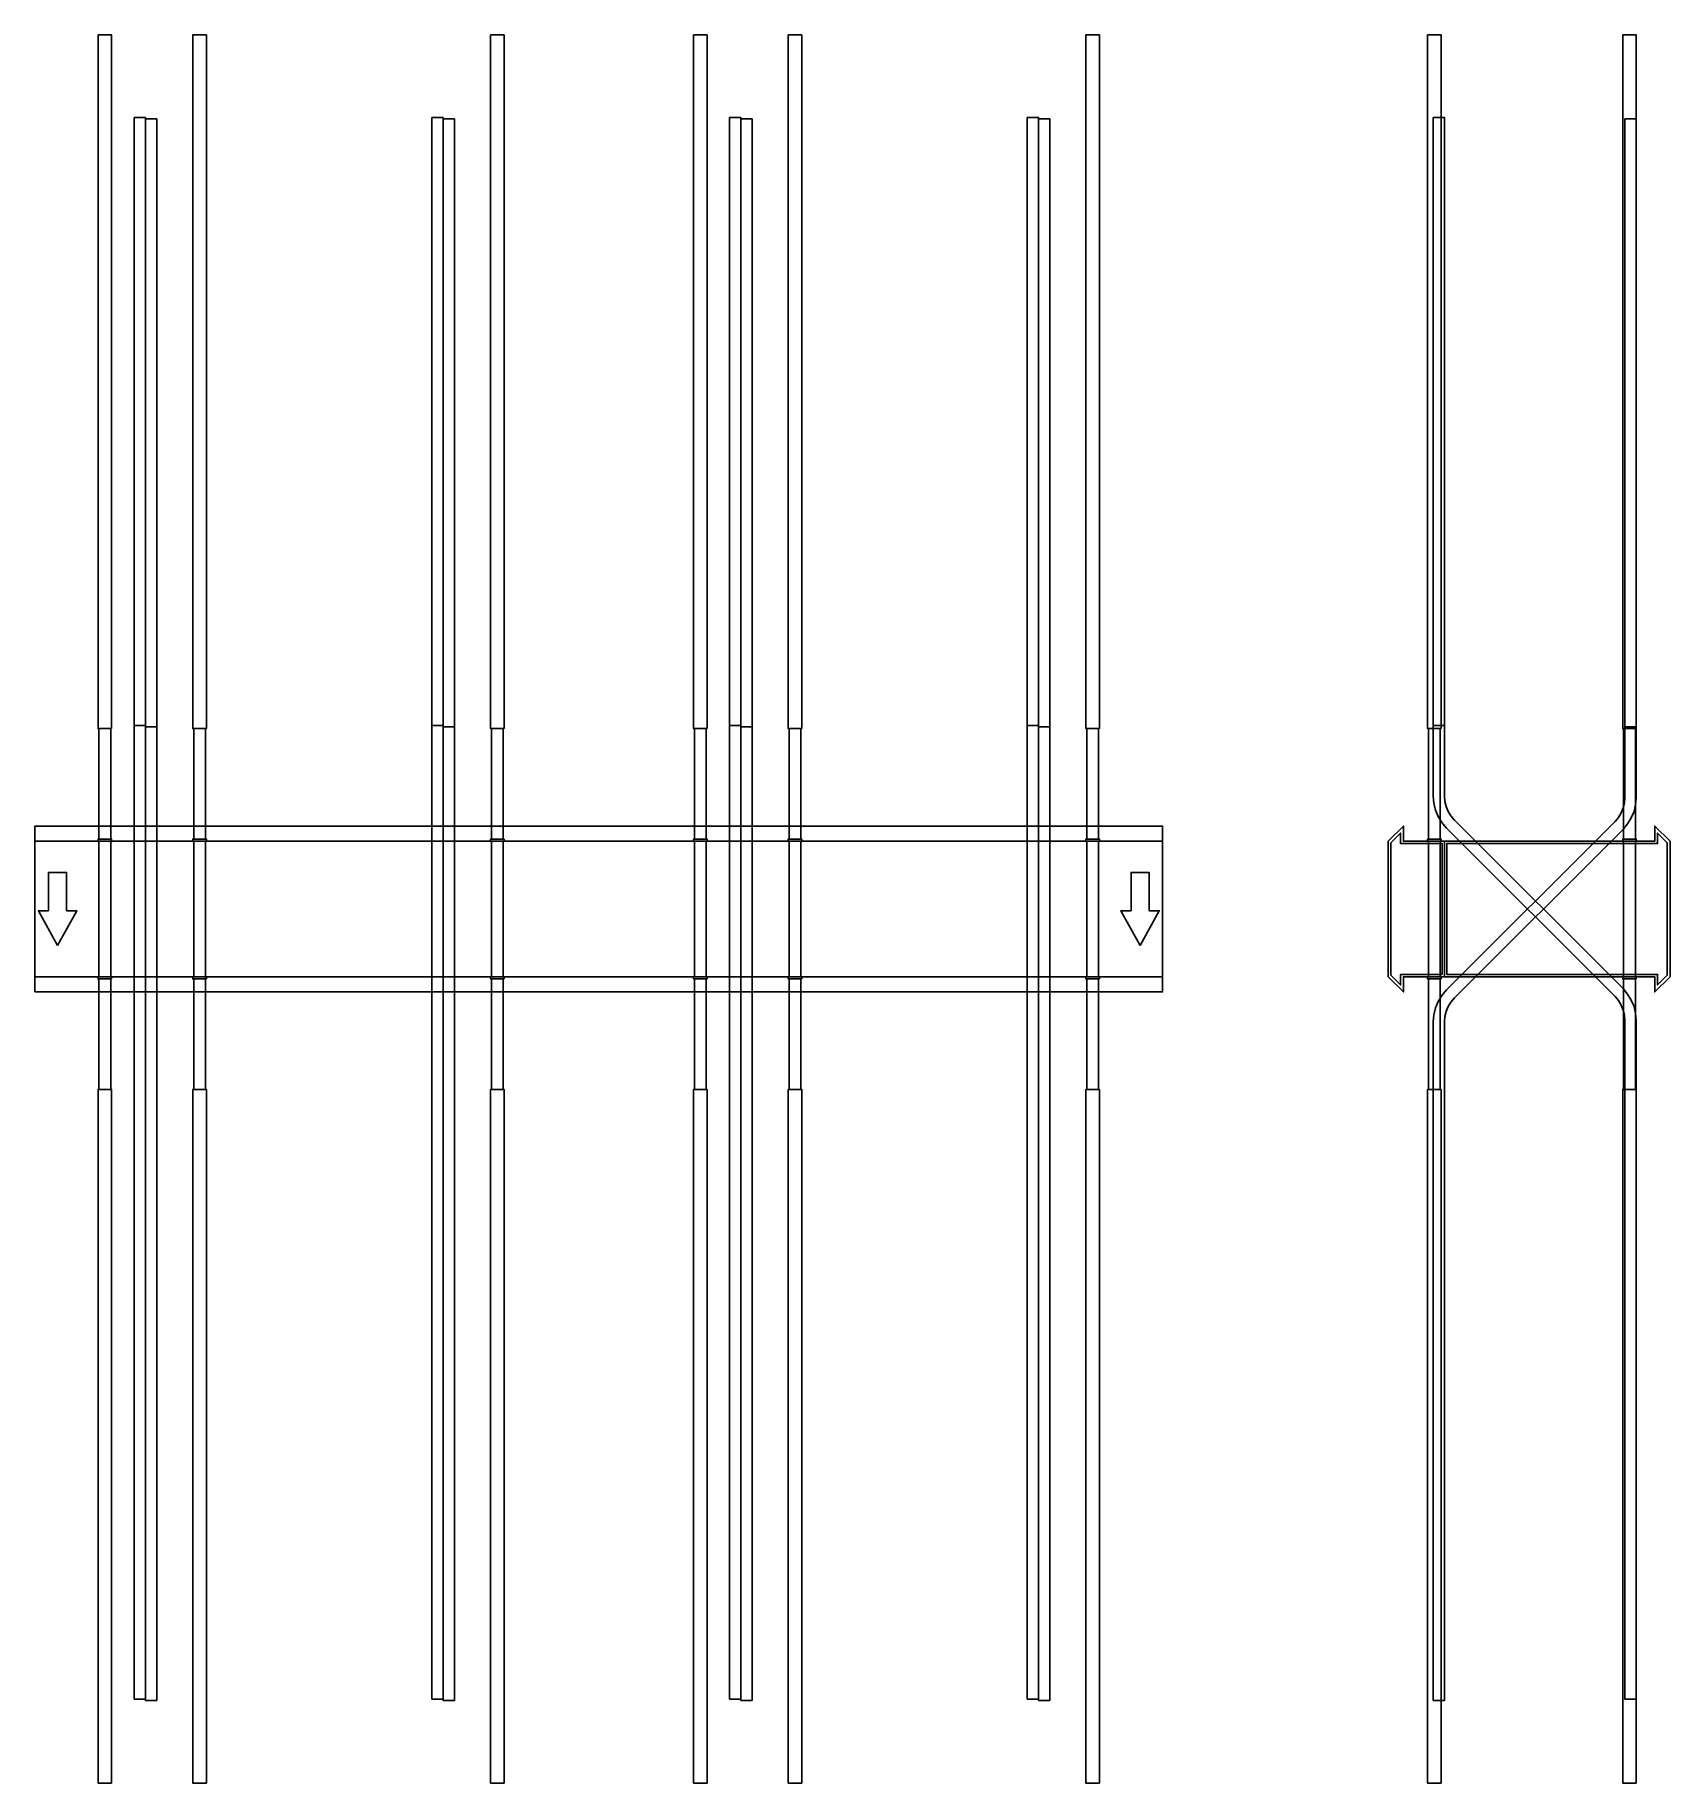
# Model space of a CAD drawing. Extents: x 0 to 1450, y -775 to 775.
import ezdxf

# ---------------------------------------------------------------- set-up
doc = ezdxf.new("R2010")
doc.units = 0
doc.layers.add('Halfen', color=7, linetype='CONTINUOUS')

msp = doc.modelspace()

# ---------------------------------------------------------------- linework, layer by layer
at = {"layer": 'Halfen', "color": 7}
for points in [[(68, 160), (68, 775), (56, 775), (56, 160)], [(152, 160), (152, 775), (140, 775), (140, 160)], [(416, 160), (416, 775), (404, 775), (404, 160)], [(596, 160), (596, 775), (584, 775), (584, 160)], [(680, 160), (680, 775), (668, 775), (668, 160)], [(944, 160), (944, 775), (932, 775), (932, 160)], [(1247, 160), (1247, 775), (1235, 775), (1235, 160)], [(1420, 160), (1420, 775), (1408, 775), (1408, 160)], [(98, 162.71), (98, 701.71), (88, 701.71), (88, 162.71)], [(108, 161.497), (108, 700.497), (98, 700.497), (98, 161.497)], [(362, 162.71), (362, 701.71), (352, 701.71), (352, 162.71)], [(372, 161.497), (372, 700.497), (362, 700.497), (362, 161.497)], [(626, 162.71), (626, 701.71), (616, 701.71), (616, 162.71)], [(636, 161.497), (636, 700.497), (626, 700.497), (626, 161.497)], [(890, 162.71), (890, 701.71), (880, 701.71), (880, 162.71)], [(900, 161.497), (900, 700.497), (890, 700.497), (890, 161.497)], [(1250, 162.71), (1250, 701.71), (1240, 701.71), (1240, 162.71)], [(1410, 161.497), (1410, 700.497), (1420, 700.497), (1420, 161.497)], [(67.25, 62), (67.25, 160), (56.75, 160), (56.75, 62)], [(98, -700.497), (98, 162.71), (88, 162.71), (88, -700.497)], [(108, -701.71), (108, 161.497), (98, 161.497), (98, -701.71)], [(151.25, 62), (151.25, 160), (140.75, 160), (140.75, 62)], [(362, -700.497), (362, 162.71), (352, 162.71), (352, -700.497)], [(372, -701.71), (372, 161.497), (362, 161.497), (362, -701.71)], [(415.25, 62), (415.25, 160), (404.75, 160), (404.75, 62)], [(595.25, 62), (595.25, 160), (584.75, 160), (584.75, 62)], [(626, -700.497), (626, 162.71), (616, 162.71), (616, -700.497)], [(636, -701.71), (636, 161.497), (626, 161.497), (626, -701.71)], [(679.25, 62), (679.25, 160), (668.75, 160), (668.75, 62)], [(890, -700.497), (890, 162.71), (880, 162.71), (880, -700.497)], [(900, -701.71), (900, 161.497), (890, 161.497), (890, -701.71)], [(943.25, 62), (943.25, 160), (932.75, 160), (932.75, 62)], [(1246.25, 62), (1246.25, 160), (1235.75, 160), (1235.75, 62)], [(1420, -700.497), (1420, -98.891), (1419.508, -92.633), (1418.042, -86.53), (1415.64, -80.731), (1412.361, -75.379), (1408.284, -70.607), (1258.787, 78.891), (1255.729, 82.471), (1253.27, 86.484), (1251.468, 90.834), (1250.369, 95.411), (1250, 100.104), (1250, 162.71), (1240, 162.71), (1240, 100.104), (1240.492, 93.847), (1241.958, 87.743), (1244.36, 81.944), (1247.639, 76.593), (1251.716, 71.82), (1401.213, -77.678), (1404.271, -81.257), (1406.73, -85.271), (1408.532, -89.62), (1409.631, -94.198), (1410, -98.891), (1410, -700.497)], [(1240, -701.71), (1240, -100.104), (1240.492, -93.847), (1241.958, -87.743), (1244.36, -81.944), (1247.639, -76.593), (1251.716, -71.82), (1401.213, 77.678), (1404.271, 81.257), (1406.73, 85.271), (1408.532, 89.62), (1409.631, 94.198), (1410, 98.891), (1410, 161.497), (1420, 161.497), (1420, 98.891), (1419.508, 92.634), (1418.042, 86.53), (1415.64, 80.731), (1412.361, 75.38), (1408.284, 70.607), (1258.787, -78.891), (1255.729, -82.47), (1253.27, -86.484), (1251.468, -90.833), (1250.369, -95.411), (1250, -100.104), (1250, -701.71)], [(1419.25, 62), (1419.25, 160), (1408.75, 160), (1408.75, 62)], [(0, -73.5), (1000, -73.5), (1000, 73.5), (0, 73.5)], [(68, 60), (68, 62), (56, 62), (56, 60)], [(152, 60), (152, 62), (140, 62), (140, 60)], [(416, 60), (416, 62), (404, 62), (404, 60)], [(596, 60), (596, 62), (584, 62), (584, 60)], [(680, 60), (680, 62), (668, 62), (668, 60)], [(944, 60), (944, 62), (932, 62), (932, 60)], [(1250, -60), (1250, 60), (1213.5, 60), (1213.5, 73.5), (1200, 60), (1200, -60), (1213.5, -73.5), (1213.5, -60)], [(1248, -58), (1248, 58), (1211, 58), (1211, 67.25), (1202.5, 58.75), (1202.5, -58.75), (1211, -67.25), (1211, -58)], [(1247, 60), (1247, 62), (1235, 62), (1235, 60)], [(1450, -60), (1450, 60), (1436.5, 73.5), (1436.5, 60), (1250, 60), (1250, -60), (1436.5, -60), (1436.5, -73.5)], [(1447.5, -58.75), (1447.5, 58.75), (1439, 67.25), (1439, 58), (1252, 58), (1252, -58), (1439, -58), (1439, -67.25)], [(1420, 60), (1420, 62), (1408, 62), (1408, 60)], [(0, -60), (1000, -60), (1000, 60), (0, 60)], [(67.25, -60), (67.25, 60), (56.75, 60), (56.75, -60)], [(151.25, -60), (151.25, 60), (140.75, 60), (140.75, -60)], [(415.25, -60), (415.25, 60), (404.75, 60), (404.75, -60)], [(595.25, -60), (595.25, 60), (584.75, 60), (584.75, -60)], [(679.25, -60), (679.25, 60), (668.75, 60), (668.75, -60)], [(943.25, -60), (943.25, 60), (932.75, 60), (932.75, -60)], [(1246.25, -60), (1246.25, 60), (1235.75, 60), (1235.75, -60)], [(1419.25, -60), (1419.25, 60), (1408.75, 60), (1408.75, -60)], [(20, -32.5), (37, -1.5), (28, -1.5), (28, 32.5), (12, 32.5), (12, -1.5), (3, -1.5)], [(980, -32.5), (997, -1.5), (988, -1.5), (988, 32.5), (972, 32.5), (972, -1.5), (963, -1.5)], [(68, -62), (68, -60), (56, -60), (56, -62)], [(67.25, -160), (67.25, -62), (56.75, -62), (56.75, -160)], [(152, -62), (152, -60), (140, -60), (140, -62)], [(151.25, -160), (151.25, -62), (140.75, -62), (140.75, -160)], [(416, -62), (416, -60), (404, -60), (404, -62)], [(415.25, -160), (415.25, -62), (404.75, -62), (404.75, -160)], [(596, -62), (596, -60), (584, -60), (584, -62)], [(595.25, -160), (595.25, -62), (584.75, -62), (584.75, -160)], [(680, -62), (680, -60), (668, -60), (668, -62)], [(679.25, -160), (679.25, -62), (668.75, -62), (668.75, -160)], [(944, -62), (944, -60), (932, -60), (932, -62)], [(943.25, -160), (943.25, -62), (932.75, -62), (932.75, -160)], [(1247, -62), (1247, -60), (1235, -60), (1235, -62)], [(1246.25, -160), (1246.25, -62), (1235.75, -62), (1235.75, -160)], [(1420, -62), (1420, -60), (1408, -60), (1408, -62)], [(1419.25, -160), (1419.25, -62), (1408.75, -62), (1408.75, -160)], [(68, -775), (68, -160), (56, -160), (56, -775)], [(152, -775), (152, -160), (140, -160), (140, -775)], [(416, -775), (416, -160), (404, -160), (404, -775)], [(596, -775), (596, -160), (584, -160), (584, -775)], [(680, -775), (680, -160), (668, -160), (668, -775)], [(944, -775), (944, -160), (932, -160), (932, -775)], [(1247, -775), (1247, -160), (1235, -160), (1235, -775)], [(1420, -775), (1420, -160), (1408, -160), (1408, -775)]]:
    msp.add_lwpolyline(points, close=True, dxfattribs=at)

doc.saveas('drawing.dxf')
